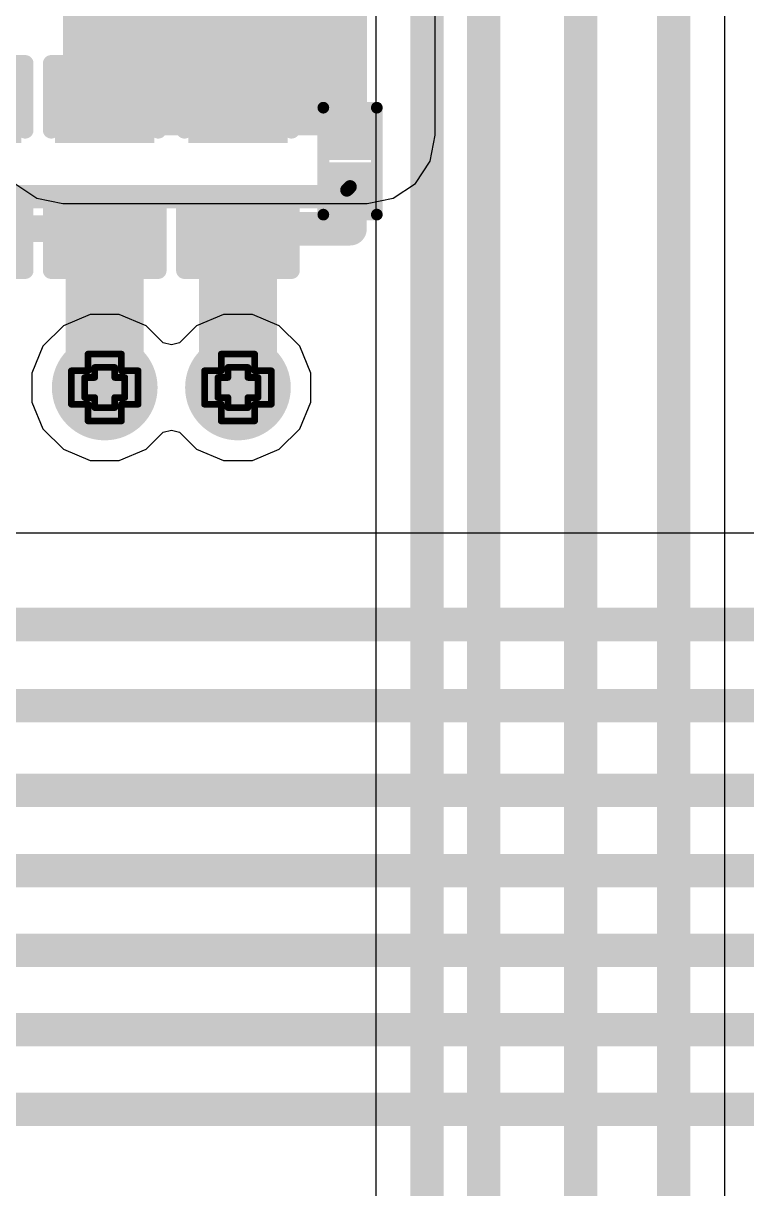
# Model space of a CAD drawing. Header units: inches. Extents: x -3 to 5259, y -3 to 5282.
# Drawn here: x 25.61 to 31.11, y 28.84 to 37.7 of the extents above; entities that cross this region are included whole.
import ezdxf

# ---------------------------------------------------------------- set-up
doc = ezdxf.new("R2010")
doc.units = ezdxf.units.IN
for name, color, linetype in [('Bottom Layer', 5, 'Continuous'), ('Bottom Solder', 6, 'Continuous'), ('Drill Drawing', 1, 'Continuous'), ('Layer 1', 16, 'Continuous'), ('Layer 2', 76, 'Continuous'), ('Top Layer', 1, 'Continuous'), ('Top Overlay', 2, 'Continuous'), ('Top Paste', 8, 'Continuous'), ('Top Solder', 216, 'Continuous'), ('Via Holes', 16, 'Continuous')]:
    doc.layers.add(name, color=color, linetype=linetype)

# ---------------------------------------------------------------- blocks, each defined once
blk = doc.blocks.new('DFN_2_0_3_0_6__214')
at = {"layer": 'Top Layer'}
for points in [[(-0.33, -0.13), (-0.33, 0.13), (-0.06, 0.13), (-0.06, -0.13)], [(0.06, -0.13), (0.06, 0.13), (0.33, 0.13), (0.33, -0.13)]]:
    blk.add_hatch(color=1, dxfattribs=at).paths.add_polyline_path(points)
at = {"layer": 'Top Paste'}
for points in [[(-0.33, -0.13), (-0.33, 0.13), (-0.06, 0.13), (-0.06, -0.13)], [(0.06, -0.13), (0.06, 0.13), (0.33, 0.13), (0.33, -0.13)]]:
    blk.add_hatch(color=8, dxfattribs=at).paths.add_polyline_path(points)
at = {"layer": 'Top Solder'}
for points in [[(-0.38, -0.18), (-0.38, 0.18), (-0.01, 0.18), (-0.01, -0.18)], [(0.01, -0.18), (0.01, 0.18), (0.38, 0.18), (0.38, -0.18)]]:
    blk.add_hatch(color=216, dxfattribs=at).paths.add_polyline_path(points)
at = {"layer": 'Top Overlay'}
for points in [[(-0.4064, 0.2032, 0.0889, 0.0889, 0), (0.4064, 0.2032, 0.0889, 0.0889, 0)], [(-0.4064, 0.2032, 0.0889, 0.0889, 0), (-0.4064, -0.2032, 0.0889, 0.0889, 0)], [(0.4064, 0.2032, 0.0889, 0.0889, 0), (0.4064, -0.2032, 0.0889, 0.0889, 0)], [(-0.4064, -0.2032, 0.0889, 0.0889, 0), (0.4064, -0.2032, 0.0889, 0.0889, 0)]]:
    blk.add_lwpolyline(points, format="xyseb", dxfattribs=at)
for points in [[(-0.4286, 0.2032, 0.0445, 0.0445, 1), (-0.3842, 0.2032, 0.0445, 0.0445, 1)], [(-0.4286, 0.2032, 0.0445, 0.0445, 1), (-0.3842, 0.2032, 0.0445, 0.0445, 1)], [(0.3842, 0.2032, 0.0445, 0.0445, 1), (0.4286, 0.2032, 0.0445, 0.0445, 1)], [(0.3842, 0.2032, 0.0445, 0.0445, 1), (0.4286, 0.2032, 0.0445, 0.0445, 1)], [(-0.4286, -0.2032, 0.0445, 0.0445, 1), (-0.3842, -0.2032, 0.0445, 0.0445, 1)], [(-0.4286, -0.2032, 0.0445, 0.0445, 1), (-0.3842, -0.2032, 0.0445, 0.0445, 1)], [(0.3842, -0.2032, 0.0445, 0.0445, 1), (0.4286, -0.2032, 0.0445, 0.0445, 1)], [(0.3842, -0.2032, 0.0445, 0.0445, 1), (0.4286, -0.2032, 0.0445, 0.0445, 1)]]:
    blk.add_lwpolyline(points, format="xyseb", close=True, dxfattribs=at)
blk = doc.blocks.new('C___0402_256')
at = {"layer": 'Top Layer'}
for points in [[(-0.6985, -0.3175), (-0.6985, 0.3175), (-0.2413, 0.3175), (-0.2413, -0.3175)], [(0.2413, -0.3175), (0.2413, 0.3175), (0.6985, 0.3175), (0.6985, -0.3175)]]:
    blk.add_hatch(color=1, dxfattribs=at).paths.add_polyline_path(points)
at = {"layer": 'Top Paste'}
for points in [[(-0.6985, -0.3175), (-0.6985, 0.3175), (-0.2413, 0.3175), (-0.2413, -0.3175)], [(0.2413, -0.3175), (0.2413, 0.3175), (0.6985, 0.3175), (0.6985, -0.3175)]]:
    blk.add_hatch(color=8, dxfattribs=at).paths.add_polyline_path(points)
at = {"layer": 'Top Solder'}
for points in [[(-0.7585, -0.3775), (-0.7585, 0.3775), (-0.1813, 0.3775), (-0.1813, -0.3775)], [(0.1813, -0.3775), (0.1813, 0.3775), (0.7585, 0.3775), (0.7585, -0.3775)]]:
    blk.add_hatch(color=216, dxfattribs=at).paths.add_polyline_path(points)
at = {"layer": 'Top Overlay'}
for points in [[(-0.7874, 0.4064, 0.127, 0.127, 0), (-0.7874, -0.4064, 0.127, 0.127, 0)], [(-0.7874, 0.4064, 0.127, 0.127, 0), (-0.2794, 0.4064, 0.127, 0.127, 0)], [(0.2794, 0.4064, 0.127, 0.127, 0), (0.7874, 0.4064, 0.127, 0.127, 0)], [(0.7874, 0.4064, 0.127, 0.127, 0), (0.7874, -0.4064, 0.127, 0.127, 0)], [(-0.7874, -0.4064, 0.127, 0.127, 0), (-0.2794, -0.4064, 0.127, 0.127, 0)], [(0.2794, -0.4064, 0.127, 0.127, 0), (0.7874, -0.4064, 0.127, 0.127, 0)]]:
    blk.add_lwpolyline(points, format="xyseb", dxfattribs=at)
for points in [[(-0.8191, 0.4064, 0.0635, 0.0635, 1), (-0.7556, 0.4064, 0.0635, 0.0635, 1)], [(-0.8191, 0.4064, 0.0635, 0.0635, 1), (-0.7556, 0.4064, 0.0635, 0.0635, 1)], [(-0.3111, 0.4064, 0.0635, 0.0635, 1), (-0.2477, 0.4064, 0.0635, 0.0635, 1)], [(0.2477, 0.4064, 0.0635, 0.0635, 1), (0.3111, 0.4064, 0.0635, 0.0635, 1)], [(0.7556, 0.4064, 0.0635, 0.0635, 1), (0.8191, 0.4064, 0.0635, 0.0635, 1)], [(0.7556, 0.4064, 0.0635, 0.0635, 1), (0.8191, 0.4064, 0.0635, 0.0635, 1)], [(-0.8191, -0.4064, 0.0635, 0.0635, 1), (-0.7556, -0.4064, 0.0635, 0.0635, 1)], [(-0.8191, -0.4064, 0.0635, 0.0635, 1), (-0.7556, -0.4064, 0.0635, 0.0635, 1)], [(-0.3111, -0.4064, 0.0635, 0.0635, 1), (-0.2477, -0.4064, 0.0635, 0.0635, 1)], [(0.2477, -0.4064, 0.0635, 0.0635, 1), (0.3111, -0.4064, 0.0635, 0.0635, 1)], [(0.7556, -0.4064, 0.0635, 0.0635, 1), (0.8191, -0.4064, 0.0635, 0.0635, 1)], [(0.7556, -0.4064, 0.0635, 0.0635, 1), (0.8191, -0.4064, 0.0635, 0.0635, 1)]]:
    blk.add_lwpolyline(points, format="xyseb", close=True, dxfattribs=at)
blk = doc.blocks.new('C___0402_260')
at = {"layer": 'Top Layer'}
for points in [[(-0.6985, -0.3175), (-0.6985, 0.3175), (-0.2413, 0.3175), (-0.2413, -0.3175)], [(0.2413, -0.3175), (0.2413, 0.3175), (0.6985, 0.3175), (0.6985, -0.3175)]]:
    blk.add_hatch(color=1, dxfattribs=at).paths.add_polyline_path(points)
at = {"layer": 'Top Paste'}
for points in [[(-0.6985, -0.3175), (-0.6985, 0.3175), (-0.2413, 0.3175), (-0.2413, -0.3175)], [(0.2413, -0.3175), (0.2413, 0.3175), (0.6985, 0.3175), (0.6985, -0.3175)]]:
    blk.add_hatch(color=8, dxfattribs=at).paths.add_polyline_path(points)
at = {"layer": 'Top Solder'}
for points in [[(-0.7585, -0.3775), (-0.7585, 0.3775), (-0.1813, 0.3775), (-0.1813, -0.3775)], [(0.1813, -0.3775), (0.1813, 0.3775), (0.7585, 0.3775), (0.7585, -0.3775)]]:
    blk.add_hatch(color=216, dxfattribs=at).paths.add_polyline_path(points)
at = {"layer": 'Top Overlay'}
for points in [[(-0.7874, 0.4064, 0.127, 0.127, 0), (-0.7874, -0.4064, 0.127, 0.127, 0)], [(-0.7874, 0.4064, 0.127, 0.127, 0), (-0.2794, 0.4064, 0.127, 0.127, 0)], [(0.2794, 0.4064, 0.127, 0.127, 0), (0.7874, 0.4064, 0.127, 0.127, 0)], [(0.7874, 0.4064, 0.127, 0.127, 0), (0.7874, -0.4064, 0.127, 0.127, 0)], [(-0.7874, -0.4064, 0.127, 0.127, 0), (-0.2794, -0.4064, 0.127, 0.127, 0)], [(0.2794, -0.4064, 0.127, 0.127, 0), (0.7874, -0.4064, 0.127, 0.127, 0)]]:
    blk.add_lwpolyline(points, format="xyseb", dxfattribs=at)
for points in [[(-0.8191, 0.4064, 0.0635, 0.0635, 1), (-0.7556, 0.4064, 0.0635, 0.0635, 1)], [(-0.8191, 0.4064, 0.0635, 0.0635, 1), (-0.7556, 0.4064, 0.0635, 0.0635, 1)], [(-0.3111, 0.4064, 0.0635, 0.0635, 1), (-0.2477, 0.4064, 0.0635, 0.0635, 1)], [(0.2477, 0.4064, 0.0635, 0.0635, 1), (0.3111, 0.4064, 0.0635, 0.0635, 1)], [(0.7556, 0.4064, 0.0635, 0.0635, 1), (0.8191, 0.4064, 0.0635, 0.0635, 1)], [(0.7556, 0.4064, 0.0635, 0.0635, 1), (0.8191, 0.4064, 0.0635, 0.0635, 1)], [(-0.8191, -0.4064, 0.0635, 0.0635, 1), (-0.7556, -0.4064, 0.0635, 0.0635, 1)], [(-0.8191, -0.4064, 0.0635, 0.0635, 1), (-0.7556, -0.4064, 0.0635, 0.0635, 1)], [(-0.3111, -0.4064, 0.0635, 0.0635, 1), (-0.2477, -0.4064, 0.0635, 0.0635, 1)], [(0.2477, -0.4064, 0.0635, 0.0635, 1), (0.3111, -0.4064, 0.0635, 0.0635, 1)], [(0.7556, -0.4064, 0.0635, 0.0635, 1), (0.8191, -0.4064, 0.0635, 0.0635, 1)], [(0.7556, -0.4064, 0.0635, 0.0635, 1), (0.8191, -0.4064, 0.0635, 0.0635, 1)]]:
    blk.add_lwpolyline(points, format="xyseb", close=True, dxfattribs=at)
blk = doc.blocks.new('C___0402_262')
at = {"layer": 'Top Layer'}
for points in [[(-0.6985, -0.3175), (-0.6985, 0.3175), (-0.2413, 0.3175), (-0.2413, -0.3175)], [(0.2413, -0.3175), (0.2413, 0.3175), (0.6985, 0.3175), (0.6985, -0.3175)]]:
    blk.add_hatch(color=1, dxfattribs=at).paths.add_polyline_path(points)
at = {"layer": 'Top Paste'}
for points in [[(-0.6985, -0.3175), (-0.6985, 0.3175), (-0.2413, 0.3175), (-0.2413, -0.3175)], [(0.2413, -0.3175), (0.2413, 0.3175), (0.6985, 0.3175), (0.6985, -0.3175)]]:
    blk.add_hatch(color=8, dxfattribs=at).paths.add_polyline_path(points)
at = {"layer": 'Top Solder'}
for points in [[(-0.7585, -0.3775), (-0.7585, 0.3775), (-0.1813, 0.3775), (-0.1813, -0.3775)], [(0.1813, -0.3775), (0.1813, 0.3775), (0.7585, 0.3775), (0.7585, -0.3775)]]:
    blk.add_hatch(color=216, dxfattribs=at).paths.add_polyline_path(points)
at = {"layer": 'Top Overlay'}
for points in [[(-0.7874, -0.4064, 0.127, 0.127, 0), (-0.7874, 0.4064, 0.127, 0.127, 0)], [(-0.2794, 0.4064, 0.127, 0.127, 0), (-0.7874, 0.4064, 0.127, 0.127, 0)], [(0.7874, 0.4064, 0.127, 0.127, 0), (0.2794, 0.4064, 0.127, 0.127, 0)], [(0.7874, -0.4064, 0.127, 0.127, 0), (0.7874, 0.4064, 0.127, 0.127, 0)], [(-0.2794, -0.4064, 0.127, 0.127, 0), (-0.7874, -0.4064, 0.127, 0.127, 0)], [(0.7874, -0.4064, 0.127, 0.127, 0), (0.2794, -0.4064, 0.127, 0.127, 0)]]:
    blk.add_lwpolyline(points, format="xyseb", dxfattribs=at)
for points in [[(-0.8191, 0.4064, 0.0635, 0.0635, 1), (-0.7556, 0.4064, 0.0635, 0.0635, 1)], [(-0.8191, 0.4064, 0.0635, 0.0635, 1), (-0.7556, 0.4064, 0.0635, 0.0635, 1)], [(-0.3111, 0.4064, 0.0635, 0.0635, 1), (-0.2477, 0.4064, 0.0635, 0.0635, 1)], [(0.2477, 0.4064, 0.0635, 0.0635, 1), (0.3111, 0.4064, 0.0635, 0.0635, 1)], [(0.7556, 0.4064, 0.0635, 0.0635, 1), (0.8191, 0.4064, 0.0635, 0.0635, 1)], [(0.7556, 0.4064, 0.0635, 0.0635, 1), (0.8191, 0.4064, 0.0635, 0.0635, 1)], [(-0.8191, -0.4064, 0.0635, 0.0635, 1), (-0.7556, -0.4064, 0.0635, 0.0635, 1)], [(-0.8191, -0.4064, 0.0635, 0.0635, 1), (-0.7556, -0.4064, 0.0635, 0.0635, 1)], [(-0.3111, -0.4064, 0.0635, 0.0635, 1), (-0.2477, -0.4064, 0.0635, 0.0635, 1)], [(0.2477, -0.4064, 0.0635, 0.0635, 1), (0.3111, -0.4064, 0.0635, 0.0635, 1)], [(0.7556, -0.4064, 0.0635, 0.0635, 1), (0.8191, -0.4064, 0.0635, 0.0635, 1)], [(0.7556, -0.4064, 0.0635, 0.0635, 1), (0.8191, -0.4064, 0.0635, 0.0635, 1)]]:
    blk.add_lwpolyline(points, format="xyseb", close=True, dxfattribs=at)

msp = doc.modelspace()

# ---------------------------------------------------------------- hatches: boundary and pattern name
at = {"layer": 'Bottom Layer'}
h = msp.add_hatch(color=5, dxfattribs=at)
edge = h.paths.add_edge_path()
edge.add_arc((26.2281, 34.9274), 0.3, 0, 360)
h = msp.add_hatch(color=5, dxfattribs=at)
edge = h.paths.add_edge_path()
edge.add_arc((27.2406, 34.9274), 0.3, 0, 360)
at = {"layer": 'Bottom Solder'}
h = msp.add_hatch(color=6, dxfattribs=at)
edge = h.paths.add_edge_path()
edge.add_arc((26.2281, 34.9274), 0.4016, 0, 360)
h = msp.add_hatch(color=6, dxfattribs=at)
edge = h.paths.add_edge_path()
edge.add_arc((27.2406, 34.9274), 0.4016, 0, 360)
at = {"layer": 'Layer 1'}
h = msp.add_hatch(color=16, dxfattribs=at)
edge = h.paths.add_edge_path()
edge.add_arc((26.2281, 34.9274), 0.3, 0, 360)
h = msp.add_hatch(color=16, dxfattribs=at)
edge = h.paths.add_edge_path()
edge.add_arc((27.2406, 34.9274), 0.3, 0, 360)
at = {"layer": 'Layer 2'}
h = msp.add_hatch(color=76, dxfattribs=at)
edge = h.paths.add_edge_path()
edge.add_arc((26.2281, 34.9274), 0.3, 0, 360)
h = msp.add_hatch(color=76, dxfattribs=at)
edge = h.paths.add_edge_path()
edge.add_arc((27.2406, 34.9274), 0.3, 0, 360)
at = {"layer": 'Top Layer'}
for points in [[(25.9106, 36.8451), (28.2227, 36.8451), (28.2227, 39.0738), (25.9106, 39.0738)], [(26.525, 36.1339), (25.9317, 36.1339), (25.9317, 34.9274), (26.525, 34.9274)], [(27.5374, 36.1339), (26.9442, 36.1339), (26.9442, 34.9274), (27.5374, 34.9274)]]:
    msp.add_hatch(color=1, dxfattribs=at).paths.add_polyline_path(points)
h = msp.add_hatch(color=1, dxfattribs=at)
edge = h.paths.add_edge_path()
edge.add_arc((26.2281, 34.9274), 0.3, 0, 360)
h = msp.add_hatch(color=1, dxfattribs=at)
edge = h.paths.add_edge_path()
edge.add_arc((27.2406, 34.9274), 0.3, 0, 360)
at = {"layer": 'Top Solder'}
h = msp.add_hatch(color=216, dxfattribs=at)
edge = h.paths.add_edge_path()
edge.add_arc((26.2281, 34.9274), 0.4016, 0, 360)
h = msp.add_hatch(color=216, dxfattribs=at)
edge = h.paths.add_edge_path()
edge.add_arc((27.2406, 34.9274), 0.4016, 0, 360)
at = {"layer": 'Via Holes'}
h = msp.add_hatch(color=7, dxfattribs=at)
edge = h.paths.add_edge_path()
edge.add_arc((26.2281, 34.9274), 0.15, 0, 360)
h = msp.add_hatch(color=7, dxfattribs=at)
edge = h.paths.add_edge_path()
edge.add_arc((27.2406, 34.9274), 0.15, 0, 360)

# ---------------------------------------------------------------- linework, layer by layer
at = {"layer": 'Bottom Layer'}
for p, q in [((28.2881, 48.0699), (28.2881, 26.0135)), ((30.9407, 24.2403), (30.9407, 45.6892)), ((26.1179, 35.4814), (25.9143, 35.397)), ((26.3383, 35.4814), (26.1179, 35.4814)), ((26.542, 35.397), (26.3383, 35.4814)), ((27.1304, 35.4814), (26.9268, 35.397)), ((27.3508, 35.4814), (27.1304, 35.4814)), ((27.5544, 35.397), (27.3508, 35.4814)), ((25.9143, 35.397), (25.7585, 35.2412)), ((26.6718, 35.2672), (26.542, 35.397)), ((26.9268, 35.397), (26.797, 35.2672)), ((27.7103, 35.2412), (27.5544, 35.397)), ((26.7344, 35.2508), (26.6718, 35.2672)), ((26.797, 35.2672), (26.7344, 35.2508)), ((25.7585, 35.2412), (25.6741, 35.0376)), ((27.7946, 35.0376), (27.7103, 35.2412)), ((25.6741, 35.0376), (25.6741, 34.8172)), ((27.7946, 34.8172), (27.7946, 35.0376)), ((25.6741, 34.8172), (25.7585, 34.6135)), ((27.7103, 34.6135), (27.7946, 34.8172)), ((25.7585, 34.6135), (25.9143, 34.4577)), ((26.542, 34.4577), (26.6718, 34.5875)), ((26.6718, 34.5875), (26.7344, 34.6039)), ((26.7344, 34.6039), (26.797, 34.5875)), ((26.797, 34.5875), (26.9268, 34.4577)), ((27.5544, 34.4577), (27.7103, 34.6135)), ((25.9143, 34.4577), (26.1179, 34.3734)), ((26.1179, 34.3734), (26.3383, 34.3734)), ((26.3383, 34.3734), (26.542, 34.4577)), ((26.9268, 34.4577), (27.1304, 34.3734)), ((27.1304, 34.3734), (27.3508, 34.3734)), ((27.3508, 34.3734), (27.5544, 34.4577))]:
    msp.add_line(p, q, dxfattribs=at)
for points in [[(28.6766, 25.8526, 0.254, 0.254, 0), (28.6766, 48.0699, 0.254, 0.254, 0)], [(29.1084, 25.6737, 0.254, 0.254, 0), (29.1084, 47.891, 0.254, 0.254, 0)], [(29.845, 24.9362, 0.254, 0.254, 0), (29.845, 46.7366, 0.254, 0.254, 0)], [(30.5522, 24.2403, 0.254, 0.254, 0), (30.5522, 45.8501, 0.254, 0.254, 0)]]:
    msp.add_lwpolyline(points, format="xyseb", dxfattribs=at)
at = {"layer": 'Drill Drawing'}
for points in [[(26.1011, 35.0544, 0.0508, 0.0508, 0), (26.1011, 35.1814, 0.0508, 0.0508, 0)], [(26.1011, 35.1814, 0.0508, 0.0508, 0), (26.3551, 35.1814, 0.0508, 0.0508, 0)], [(26.3551, 35.0544, 0.0508, 0.0508, 0), (26.3551, 35.1814, 0.0508, 0.0508, 0)], [(27.1136, 35.0544, 0.0508, 0.0508, 0), (27.1136, 35.1814, 0.0508, 0.0508, 0)], [(27.1136, 35.1814, 0.0508, 0.0508, 0), (27.3676, 35.1814, 0.0508, 0.0508, 0)], [(27.3676, 35.0544, 0.0508, 0.0508, 0), (27.3676, 35.1814, 0.0508, 0.0508, 0)], [(26.1519, 35.0036, 0.0508, 0.0508, 0), (26.1519, 35.0798, 0.0508, 0.0508, 0)], [(26.1519, 35.0798, 0.0508, 0.0508, 0), (26.3043, 35.0798, 0.0508, 0.0508, 0)], [(26.3043, 35.0036, 0.0508, 0.0508, 0), (26.3043, 35.0798, 0.0508, 0.0508, 0)], [(27.1644, 35.0036, 0.0508, 0.0508, 0), (27.1644, 35.0798, 0.0508, 0.0508, 0)], [(27.1644, 35.0798, 0.0508, 0.0508, 0), (27.3168, 35.0798, 0.0508, 0.0508, 0)], [(27.3168, 35.0036, 0.0508, 0.0508, 0), (27.3168, 35.0798, 0.0508, 0.0508, 0)], [(25.9741, 34.8004, 0.0508, 0.0508, 0), (25.9741, 35.0544, 0.0508, 0.0508, 0)], [(25.9741, 35.0544, 0.0508, 0.0508, 0), (26.1011, 35.0544, 0.0508, 0.0508, 0)], [(26.0757, 34.8512, 0.0508, 0.0508, 0), (26.0757, 35.0036, 0.0508, 0.0508, 0)], [(26.0757, 35.0036, 0.0508, 0.0508, 0), (26.1519, 35.0036, 0.0508, 0.0508, 0)], [(26.3043, 35.0036, 0.0508, 0.0508, 0), (26.3805, 35.0036, 0.0508, 0.0508, 0)], [(26.3551, 35.0544, 0.0508, 0.0508, 0), (26.4821, 35.0544, 0.0508, 0.0508, 0)], [(26.3805, 34.8512, 0.0508, 0.0508, 0), (26.3805, 35.0036, 0.0508, 0.0508, 0)], [(26.4821, 34.8004, 0.0508, 0.0508, 0), (26.4821, 35.0544, 0.0508, 0.0508, 0)], [(26.9866, 34.8004, 0.0508, 0.0508, 0), (26.9866, 35.0544, 0.0508, 0.0508, 0)], [(26.9866, 35.0544, 0.0508, 0.0508, 0), (27.1136, 35.0544, 0.0508, 0.0508, 0)], [(27.0882, 34.8512, 0.0508, 0.0508, 0), (27.0882, 35.0036, 0.0508, 0.0508, 0)], [(27.0882, 35.0036, 0.0508, 0.0508, 0), (27.1644, 35.0036, 0.0508, 0.0508, 0)], [(27.3168, 35.0036, 0.0508, 0.0508, 0), (27.393, 35.0036, 0.0508, 0.0508, 0)], [(27.3676, 35.0544, 0.0508, 0.0508, 0), (27.4946, 35.0544, 0.0508, 0.0508, 0)], [(27.393, 34.8512, 0.0508, 0.0508, 0), (27.393, 35.0036, 0.0508, 0.0508, 0)], [(27.4946, 34.8004, 0.0508, 0.0508, 0), (27.4946, 35.0544, 0.0508, 0.0508, 0)], [(25.9741, 34.8004, 0.0508, 0.0508, 0), (26.1011, 34.8004, 0.0508, 0.0508, 0)], [(26.0757, 34.8512, 0.0508, 0.0508, 0), (26.1519, 34.8512, 0.0508, 0.0508, 0)], [(26.1011, 34.6734, 0.0508, 0.0508, 0), (26.1011, 34.8004, 0.0508, 0.0508, 0)], [(26.1519, 34.775, 0.0508, 0.0508, 0), (26.1519, 34.8512, 0.0508, 0.0508, 0)], [(26.3043, 34.8512, 0.0508, 0.0508, 0), (26.3805, 34.8512, 0.0508, 0.0508, 0)], [(26.3043, 34.775, 0.0508, 0.0508, 0), (26.3043, 34.8512, 0.0508, 0.0508, 0)], [(26.3551, 34.8004, 0.0508, 0.0508, 0), (26.4821, 34.8004, 0.0508, 0.0508, 0)], [(26.3551, 34.6734, 0.0508, 0.0508, 0), (26.3551, 34.8004, 0.0508, 0.0508, 0)], [(26.9866, 34.8004, 0.0508, 0.0508, 0), (27.1136, 34.8004, 0.0508, 0.0508, 0)], [(27.0882, 34.8512, 0.0508, 0.0508, 0), (27.1644, 34.8512, 0.0508, 0.0508, 0)], [(27.1136, 34.6734, 0.0508, 0.0508, 0), (27.1136, 34.8004, 0.0508, 0.0508, 0)], [(27.1644, 34.775, 0.0508, 0.0508, 0), (27.1644, 34.8512, 0.0508, 0.0508, 0)], [(27.3168, 34.8512, 0.0508, 0.0508, 0), (27.393, 34.8512, 0.0508, 0.0508, 0)], [(27.3168, 34.775, 0.0508, 0.0508, 0), (27.3168, 34.8512, 0.0508, 0.0508, 0)], [(27.3676, 34.8004, 0.0508, 0.0508, 0), (27.4946, 34.8004, 0.0508, 0.0508, 0)], [(27.3676, 34.6734, 0.0508, 0.0508, 0), (27.3676, 34.8004, 0.0508, 0.0508, 0)], [(26.1519, 34.775, 0.0508, 0.0508, 0), (26.3043, 34.775, 0.0508, 0.0508, 0)], [(27.1644, 34.775, 0.0508, 0.0508, 0), (27.3168, 34.775, 0.0508, 0.0508, 0)], [(26.1011, 34.6734, 0.0508, 0.0508, 0), (26.3551, 34.6734, 0.0508, 0.0508, 0)], [(27.1136, 34.6734, 0.0508, 0.0508, 0), (27.3676, 34.6734, 0.0508, 0.0508, 0)]]:
    msp.add_lwpolyline(points, format="xyseb", dxfattribs=at)
for points in [[(26.0884, 35.1814, 0.0254, 0.0254, 1), (26.1138, 35.1814, 0.0254, 0.0254, 1)], [(26.0884, 35.1814, 0.0254, 0.0254, 1), (26.1138, 35.1814, 0.0254, 0.0254, 1)], [(26.3424, 35.1814, 0.0254, 0.0254, 1), (26.3678, 35.1814, 0.0254, 0.0254, 1)], [(26.3424, 35.1814, 0.0254, 0.0254, 1), (26.3678, 35.1814, 0.0254, 0.0254, 1)], [(27.1009, 35.1814, 0.0254, 0.0254, 1), (27.1263, 35.1814, 0.0254, 0.0254, 1)], [(27.1009, 35.1814, 0.0254, 0.0254, 1), (27.1263, 35.1814, 0.0254, 0.0254, 1)], [(27.3549, 35.1814, 0.0254, 0.0254, 1), (27.3803, 35.1814, 0.0254, 0.0254, 1)], [(27.3549, 35.1814, 0.0254, 0.0254, 1), (27.3803, 35.1814, 0.0254, 0.0254, 1)], [(26.1392, 35.0798, 0.0254, 0.0254, 1), (26.1646, 35.0798, 0.0254, 0.0254, 1)], [(26.1392, 35.0798, 0.0254, 0.0254, 1), (26.1646, 35.0798, 0.0254, 0.0254, 1)], [(26.2916, 35.0798, 0.0254, 0.0254, 1), (26.317, 35.0798, 0.0254, 0.0254, 1)], [(26.2916, 35.0798, 0.0254, 0.0254, 1), (26.317, 35.0798, 0.0254, 0.0254, 1)], [(27.1517, 35.0798, 0.0254, 0.0254, 1), (27.1771, 35.0798, 0.0254, 0.0254, 1)], [(27.1517, 35.0798, 0.0254, 0.0254, 1), (27.1771, 35.0798, 0.0254, 0.0254, 1)], [(27.3041, 35.0798, 0.0254, 0.0254, 1), (27.3295, 35.0798, 0.0254, 0.0254, 1)], [(27.3041, 35.0798, 0.0254, 0.0254, 1), (27.3295, 35.0798, 0.0254, 0.0254, 1)], [(25.9614, 35.0544, 0.0254, 0.0254, 1), (25.9868, 35.0544, 0.0254, 0.0254, 1)], [(25.9614, 35.0544, 0.0254, 0.0254, 1), (25.9868, 35.0544, 0.0254, 0.0254, 1)], [(26.063, 35.0036, 0.0254, 0.0254, 1), (26.0884, 35.0036, 0.0254, 0.0254, 1)], [(26.063, 35.0036, 0.0254, 0.0254, 1), (26.0884, 35.0036, 0.0254, 0.0254, 1)], [(26.0884, 35.0544, 0.0254, 0.0254, 1), (26.1138, 35.0544, 0.0254, 0.0254, 1)], [(26.0884, 35.0544, 0.0254, 0.0254, 1), (26.1138, 35.0544, 0.0254, 0.0254, 1)], [(26.1392, 35.0036, 0.0254, 0.0254, 1), (26.1646, 35.0036, 0.0254, 0.0254, 1)], [(26.1392, 35.0036, 0.0254, 0.0254, 1), (26.1646, 35.0036, 0.0254, 0.0254, 1)], [(26.2916, 35.0036, 0.0254, 0.0254, 1), (26.317, 35.0036, 0.0254, 0.0254, 1)], [(26.2916, 35.0036, 0.0254, 0.0254, 1), (26.317, 35.0036, 0.0254, 0.0254, 1)], [(26.3424, 35.0544, 0.0254, 0.0254, 1), (26.3678, 35.0544, 0.0254, 0.0254, 1)], [(26.3424, 35.0544, 0.0254, 0.0254, 1), (26.3678, 35.0544, 0.0254, 0.0254, 1)], [(26.3678, 35.0036, 0.0254, 0.0254, 1), (26.3932, 35.0036, 0.0254, 0.0254, 1)], [(26.3678, 35.0036, 0.0254, 0.0254, 1), (26.3932, 35.0036, 0.0254, 0.0254, 1)], [(26.4694, 35.0544, 0.0254, 0.0254, 1), (26.4948, 35.0544, 0.0254, 0.0254, 1)], [(26.4694, 35.0544, 0.0254, 0.0254, 1), (26.4948, 35.0544, 0.0254, 0.0254, 1)], [(26.9739, 35.0544, 0.0254, 0.0254, 1), (26.9993, 35.0544, 0.0254, 0.0254, 1)], [(26.9739, 35.0544, 0.0254, 0.0254, 1), (26.9993, 35.0544, 0.0254, 0.0254, 1)], [(27.0755, 35.0036, 0.0254, 0.0254, 1), (27.1009, 35.0036, 0.0254, 0.0254, 1)], [(27.0755, 35.0036, 0.0254, 0.0254, 1), (27.1009, 35.0036, 0.0254, 0.0254, 1)], [(27.1009, 35.0544, 0.0254, 0.0254, 1), (27.1263, 35.0544, 0.0254, 0.0254, 1)], [(27.1009, 35.0544, 0.0254, 0.0254, 1), (27.1263, 35.0544, 0.0254, 0.0254, 1)], [(27.1517, 35.0036, 0.0254, 0.0254, 1), (27.1771, 35.0036, 0.0254, 0.0254, 1)], [(27.1517, 35.0036, 0.0254, 0.0254, 1), (27.1771, 35.0036, 0.0254, 0.0254, 1)], [(27.3041, 35.0036, 0.0254, 0.0254, 1), (27.3295, 35.0036, 0.0254, 0.0254, 1)], [(27.3041, 35.0036, 0.0254, 0.0254, 1), (27.3295, 35.0036, 0.0254, 0.0254, 1)], [(27.3549, 35.0544, 0.0254, 0.0254, 1), (27.3803, 35.0544, 0.0254, 0.0254, 1)], [(27.3549, 35.0544, 0.0254, 0.0254, 1), (27.3803, 35.0544, 0.0254, 0.0254, 1)], [(27.3803, 35.0036, 0.0254, 0.0254, 1), (27.4057, 35.0036, 0.0254, 0.0254, 1)], [(27.3803, 35.0036, 0.0254, 0.0254, 1), (27.4057, 35.0036, 0.0254, 0.0254, 1)], [(27.4819, 35.0544, 0.0254, 0.0254, 1), (27.5073, 35.0544, 0.0254, 0.0254, 1)], [(27.4819, 35.0544, 0.0254, 0.0254, 1), (27.5073, 35.0544, 0.0254, 0.0254, 1)], [(25.9614, 34.8004, 0.0254, 0.0254, 1), (25.9868, 34.8004, 0.0254, 0.0254, 1)], [(25.9614, 34.8004, 0.0254, 0.0254, 1), (25.9868, 34.8004, 0.0254, 0.0254, 1)], [(26.063, 34.8512, 0.0254, 0.0254, 1), (26.0884, 34.8512, 0.0254, 0.0254, 1)], [(26.063, 34.8512, 0.0254, 0.0254, 1), (26.0884, 34.8512, 0.0254, 0.0254, 1)], [(26.0884, 34.8004, 0.0254, 0.0254, 1), (26.1138, 34.8004, 0.0254, 0.0254, 1)], [(26.0884, 34.8004, 0.0254, 0.0254, 1), (26.1138, 34.8004, 0.0254, 0.0254, 1)], [(26.1392, 34.8512, 0.0254, 0.0254, 1), (26.1646, 34.8512, 0.0254, 0.0254, 1)], [(26.1392, 34.8512, 0.0254, 0.0254, 1), (26.1646, 34.8512, 0.0254, 0.0254, 1)], [(26.2916, 34.8512, 0.0254, 0.0254, 1), (26.317, 34.8512, 0.0254, 0.0254, 1)], [(26.2916, 34.8512, 0.0254, 0.0254, 1), (26.317, 34.8512, 0.0254, 0.0254, 1)], [(26.3424, 34.8004, 0.0254, 0.0254, 1), (26.3678, 34.8004, 0.0254, 0.0254, 1)], [(26.3424, 34.8004, 0.0254, 0.0254, 1), (26.3678, 34.8004, 0.0254, 0.0254, 1)], [(26.3678, 34.8512, 0.0254, 0.0254, 1), (26.3932, 34.8512, 0.0254, 0.0254, 1)], [(26.3678, 34.8512, 0.0254, 0.0254, 1), (26.3932, 34.8512, 0.0254, 0.0254, 1)], [(26.4694, 34.8004, 0.0254, 0.0254, 1), (26.4948, 34.8004, 0.0254, 0.0254, 1)], [(26.4694, 34.8004, 0.0254, 0.0254, 1), (26.4948, 34.8004, 0.0254, 0.0254, 1)], [(26.9739, 34.8004, 0.0254, 0.0254, 1), (26.9993, 34.8004, 0.0254, 0.0254, 1)], [(26.9739, 34.8004, 0.0254, 0.0254, 1), (26.9993, 34.8004, 0.0254, 0.0254, 1)], [(27.0755, 34.8512, 0.0254, 0.0254, 1), (27.1009, 34.8512, 0.0254, 0.0254, 1)], [(27.0755, 34.8512, 0.0254, 0.0254, 1), (27.1009, 34.8512, 0.0254, 0.0254, 1)], [(27.1009, 34.8004, 0.0254, 0.0254, 1), (27.1263, 34.8004, 0.0254, 0.0254, 1)], [(27.1009, 34.8004, 0.0254, 0.0254, 1), (27.1263, 34.8004, 0.0254, 0.0254, 1)], [(27.1517, 34.8512, 0.0254, 0.0254, 1), (27.1771, 34.8512, 0.0254, 0.0254, 1)], [(27.1517, 34.8512, 0.0254, 0.0254, 1), (27.1771, 34.8512, 0.0254, 0.0254, 1)], [(27.3041, 34.8512, 0.0254, 0.0254, 1), (27.3295, 34.8512, 0.0254, 0.0254, 1)], [(27.3041, 34.8512, 0.0254, 0.0254, 1), (27.3295, 34.8512, 0.0254, 0.0254, 1)], [(27.3549, 34.8004, 0.0254, 0.0254, 1), (27.3803, 34.8004, 0.0254, 0.0254, 1)], [(27.3549, 34.8004, 0.0254, 0.0254, 1), (27.3803, 34.8004, 0.0254, 0.0254, 1)], [(27.3803, 34.8512, 0.0254, 0.0254, 1), (27.4057, 34.8512, 0.0254, 0.0254, 1)], [(27.3803, 34.8512, 0.0254, 0.0254, 1), (27.4057, 34.8512, 0.0254, 0.0254, 1)], [(27.4819, 34.8004, 0.0254, 0.0254, 1), (27.5073, 34.8004, 0.0254, 0.0254, 1)], [(27.4819, 34.8004, 0.0254, 0.0254, 1), (27.5073, 34.8004, 0.0254, 0.0254, 1)], [(26.1392, 34.775, 0.0254, 0.0254, 1), (26.1646, 34.775, 0.0254, 0.0254, 1)], [(26.1392, 34.775, 0.0254, 0.0254, 1), (26.1646, 34.775, 0.0254, 0.0254, 1)], [(26.2916, 34.775, 0.0254, 0.0254, 1), (26.317, 34.775, 0.0254, 0.0254, 1)], [(26.2916, 34.775, 0.0254, 0.0254, 1), (26.317, 34.775, 0.0254, 0.0254, 1)], [(27.1517, 34.775, 0.0254, 0.0254, 1), (27.1771, 34.775, 0.0254, 0.0254, 1)], [(27.1517, 34.775, 0.0254, 0.0254, 1), (27.1771, 34.775, 0.0254, 0.0254, 1)], [(27.3041, 34.775, 0.0254, 0.0254, 1), (27.3295, 34.775, 0.0254, 0.0254, 1)], [(27.3041, 34.775, 0.0254, 0.0254, 1), (27.3295, 34.775, 0.0254, 0.0254, 1)], [(26.0884, 34.6734, 0.0254, 0.0254, 1), (26.1138, 34.6734, 0.0254, 0.0254, 1)], [(26.0884, 34.6734, 0.0254, 0.0254, 1), (26.1138, 34.6734, 0.0254, 0.0254, 1)], [(26.3424, 34.6734, 0.0254, 0.0254, 1), (26.3678, 34.6734, 0.0254, 0.0254, 1)], [(26.3424, 34.6734, 0.0254, 0.0254, 1), (26.3678, 34.6734, 0.0254, 0.0254, 1)], [(27.1009, 34.6734, 0.0254, 0.0254, 1), (27.1263, 34.6734, 0.0254, 0.0254, 1)], [(27.1009, 34.6734, 0.0254, 0.0254, 1), (27.1263, 34.6734, 0.0254, 0.0254, 1)], [(27.3549, 34.6734, 0.0254, 0.0254, 1), (27.3803, 34.6734, 0.0254, 0.0254, 1)], [(27.3549, 34.6734, 0.0254, 0.0254, 1), (27.3803, 34.6734, 0.0254, 0.0254, 1)]]:
    msp.add_lwpolyline(points, format="xyseb", close=True, dxfattribs=at)
at = {"layer": 'Layer 2'}
for p, q in [((26.1179, 35.4814), (25.9143, 35.397)), ((26.3383, 35.4814), (26.1179, 35.4814)), ((26.542, 35.397), (26.3383, 35.4814)), ((27.1304, 35.4814), (26.9268, 35.397)), ((27.3508, 35.4814), (27.1304, 35.4814)), ((27.5544, 35.397), (27.3508, 35.4814)), ((25.9143, 35.397), (25.7585, 35.2412)), ((26.6718, 35.2672), (26.542, 35.397)), ((26.9268, 35.397), (26.797, 35.2672)), ((27.7103, 35.2412), (27.5544, 35.397)), ((26.7344, 35.2508), (26.6718, 35.2672)), ((26.797, 35.2672), (26.7344, 35.2508)), ((25.7585, 35.2412), (25.6741, 35.0376)), ((27.7946, 35.0376), (27.7103, 35.2412)), ((25.6741, 35.0376), (25.6741, 34.8172)), ((27.7946, 34.8172), (27.7946, 35.0376)), ((25.6741, 34.8172), (25.7585, 34.6135)), ((27.7103, 34.6135), (27.7946, 34.8172)), ((25.7585, 34.6135), (25.9143, 34.4577)), ((26.542, 34.4577), (26.6718, 34.5875)), ((26.6718, 34.5875), (26.7344, 34.6039)), ((26.7344, 34.6039), (26.797, 34.5875)), ((26.797, 34.5875), (26.9268, 34.4577)), ((27.5544, 34.4577), (27.7103, 34.6135)), ((25.9143, 34.4577), (26.1179, 34.3734)), ((26.1179, 34.3734), (26.3383, 34.3734)), ((26.3383, 34.3734), (26.542, 34.4577)), ((26.9268, 34.4577), (27.1304, 34.3734)), ((27.1304, 34.3734), (27.3508, 34.3734)), ((27.3508, 34.3734), (27.5544, 34.4577)), ((53.842, 33.8202), (12.266, 33.8202))]:
    msp.add_line(p, q, dxfattribs=at)
for points in [[(11.769, 33.1263, 0.254, 0.254, 0), (64.5106, 33.1263, 0.254, 0.254, 0)], [(19.7612, 32.5093, 0.254, 0.254, 0), (64.4092, 32.5093, 0.254, 0.254, 0)], [(16.7132, 31.8658, 0.254, 0.254, 0), (63.8658, 31.8658, 0.254, 0.254, 0)], [(9.1185, 31.2548, 0.254, 0.254, 0), (64.2268, 31.2548, 0.254, 0.254, 0)], [(15.4578, 30.65, 0.254, 0.254, 0), (53.1254, 30.65, 0.254, 0.254, 0)], [(24.5618, 30.0452, 0.254, 0.254, 0), (63.7331, 30.0452, 0.254, 0.254, 0)], [(23.5458, 29.4404, 0.254, 0.254, 0), (63.6195, 29.4404, 0.254, 0.254, 0)]]:
    msp.add_lwpolyline(points, format="xyseb", dxfattribs=at)
at = {"layer": 'Top Layer'}
for p, q in [((28.7407, 36.8451), (28.7407, 39.0738)), ((28.7013, 36.6468), (28.7407, 36.8451)), ((28.589, 36.4788), (28.7013, 36.6468)), ((25.5444, 36.4788), (25.7124, 36.3665)), ((28.421, 36.3665), (28.589, 36.4788)), ((25.7124, 36.3665), (25.9106, 36.3271)), ((25.9106, 36.3271), (28.2228, 36.3271)), ((28.2228, 36.3271), (28.421, 36.3665))]:
    msp.add_line(p, q, dxfattribs=at)
for points in [[(26.2281, 37.0737, 0.2032, 0.2032, 0), (27.2406, 37.0737, 0.2032, 0.2032, 0)], [(28.0928, 36.1339, 0.254, 0.254, 0), (28.0928, 36.3924, 0.254, 0.254, 0)], [(28.0687, 36.429, 0.1016, 0.1016, 0), (28.0928, 36.4531, 0.1016, 0.1016, 0)], [(25.1729, 36.3782, 0.1778, 0.1778, 0), (28.0687, 36.3782, 0.1778, 0.1778, 0)], [(25.2168, 36.1339, 0.2032, 0.2032, 0), (26.2281, 36.1339, 0.2032, 0.2032, 0)], [(27.2406, 36.1339, 0.254, 0.254, 0), (28.0928, 36.1339, 0.254, 0.254, 0)]]:
    msp.add_lwpolyline(points, format="xyseb", dxfattribs=at)
for points in [[(26.1773, 37.0737, 0.1016, 0.1016, 1), (26.2789, 37.0737, 0.1016, 0.1016, 1)], [(27.1898, 37.0737, 0.1016, 0.1016, 1), (27.2914, 37.0737, 0.1016, 0.1016, 1)], [(28.0293, 36.3924, 0.127, 0.127, 1), (28.1563, 36.3924, 0.127, 0.127, 1)], [(28.0674, 36.4531, 0.0508, 0.0508, 1), (28.1182, 36.4531, 0.0508, 0.0508, 1)], [(28.0242, 36.3782, 0.0889, 0.0889, 1), (28.1131, 36.3782, 0.0889, 0.0889, 1)], [(28.0433, 36.429, 0.0508, 0.0508, 1), (28.0941, 36.429, 0.0508, 0.0508, 1)], [(26.1773, 36.1339, 0.1016, 0.1016, 1), (26.2789, 36.1339, 0.1016, 0.1016, 1)], [(27.1771, 36.1339, 0.127, 0.127, 1), (27.3041, 36.1339, 0.127, 0.127, 1)], [(28.0293, 36.1339, 0.127, 0.127, 1), (28.1563, 36.1339, 0.127, 0.127, 1)], [(28.0293, 36.1339, 0.127, 0.127, 1), (28.1563, 36.1339, 0.127, 0.127, 1)]]:
    msp.add_lwpolyline(points, format="xyseb", close=True, dxfattribs=at)

# ---------------------------------------------------------------- block references
for name, p, rotation in [('C___0402_262', (25.2168, 36.6038), 270), ('C___0402_256', (26.2281, 36.6038), 90), ('C___0402_260', (27.2406, 36.6038), 90), ('DFN_2_0_3_0_6__214', (28.0928, 36.6481), 90)]:
    msp.add_blockref(name, p, dxfattribs=dict(rotation=rotation))

doc.saveas('drawing.dxf')
